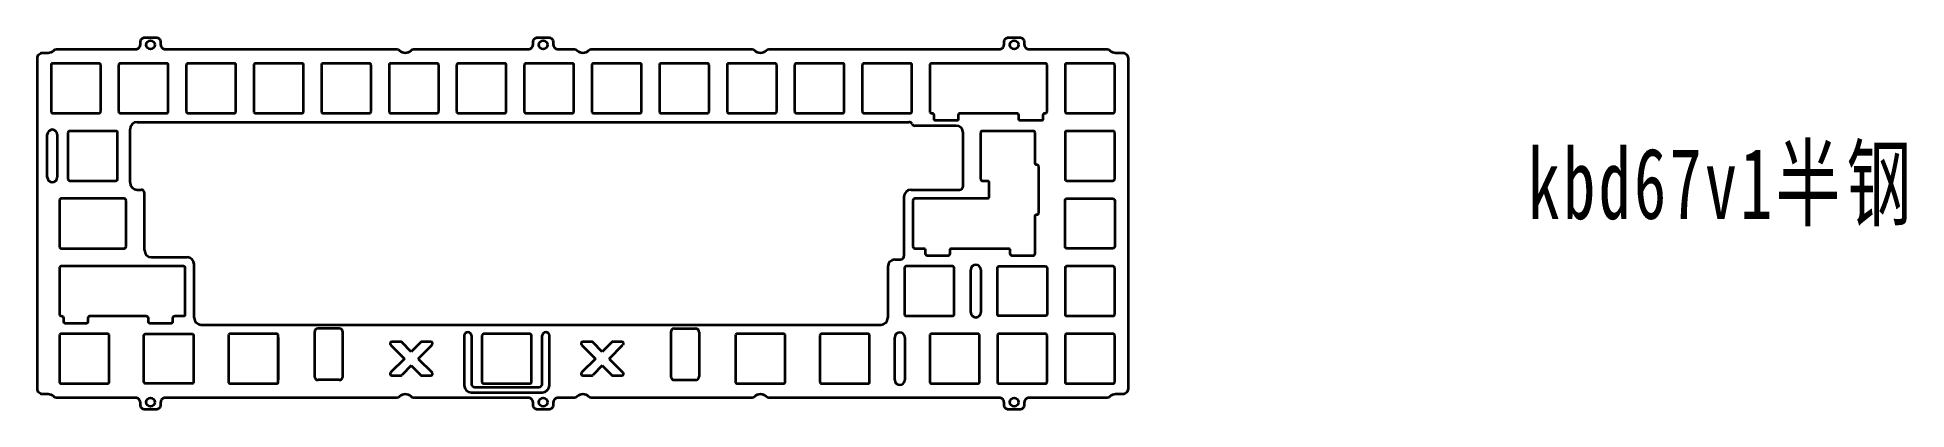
# Model space of a CAD drawing. Header units: millimetres. Extents: x 0 to 527, y 0 to 105.
import ezdxf

# ---------------------------------------------------------------- set-up
doc = ezdxf.new("R2010")
doc.units = ezdxf.units.MM
doc.layers.get('0').update_dxf_attribs({"lineweight": 35})
doc.styles.add('标准', font='', dxfattribs={"width": 0.667})
doc.styles.get('标准').set_extended_font_data('仿宋_gb2312')

msp = doc.modelspace()

# ---------------------------------------------------------------- linework, layer by layer
for p, q in [((26.11, 63.98), (26.11, 79.03)), ((28.11, 81.03), (245.61, 81.03)), ((258.88, 80.02), (247.34, 80.02)), ((2.8, 65.5), (2.8, 77.5)), ((5.61, 77.5), (5.61, 65.5)), ((260.88, 62.98), (260.88, 78.02)), ((28.11, 61.98), (29.2, 61.98)), ((30.2, 44.92), (30.2, 60.97)), ((244.21, 59.98), (244.21, 43.28)), ((246.21, 61.98), (259.88, 61.98)), ((32.2, 42.93), (42.19, 42.93)), ((241.67, 42.28), (243.21, 42.28)), ((44.19, 25.88), (44.19, 40.93)), ((239.67, 40.28), (239.67, 25.88)), ((263.05, 27.4), (263.05, 39.4)), ((265.86, 39.4), (265.86, 27.4)), ((46.19, 23.88), (237.67, 23.88)), ((78.09, 21.85), (78.09, 9.35)), ((85.08, 22.85), (79.09, 22.85)), ((86.08, 9.35), (86.08, 21.85)), ((138.79, 21.35), (125.79, 21.35)), ((178.49, 21.85), (178.49, 9.35)), ((179.49, 22.85), (185.49, 22.85)), ((186.49, 21.85), (186.49, 9.35)), ((67.85, 20.35), (67.85, 8.35)), ((99.54, 18.27), (103.46, 14.35)), ((102.31, 19.12), (99.89, 19.12)), ((105.37, 16.26), (102.66, 18.97)), ((108.08, 18.97), (105.37, 16.26)), ((107.29, 14.35), (111.21, 18.27)), ((110.85, 19.12), (108.44, 19.12)), ((120.29, 20.85), (120.29, 6.85)), ((122.29, 20.85), (122.29, 7.35)), ((125.29, 20.85), (125.29, 7.85)), ((139.29, 7.85), (139.29, 20.85)), ((142.29, 7.35), (142.29, 20.85)), ((144.29, 6.85), (144.29, 20.85)), ((153.37, 18.27), (157.29, 14.35)), ((156.14, 19.12), (153.72, 19.12)), ((159.2, 16.26), (156.49, 18.97)), ((161.91, 18.97), (159.2, 16.26)), ((161.12, 14.35), (165.03, 18.27)), ((164.68, 19.12), (162.27, 19.12)), ((241.62, 8.35), (241.62, 20.35)), ((244.43, 20.35), (244.43, 8.35)), ((103.46, 14.35), (99.54, 10.43)), ((105.37, 12.44), (102.66, 9.73)), ((105.37, 12.44), (108.08, 9.73)), ((107.29, 14.35), (111.21, 10.43)), ((157.29, 14.35), (153.37, 10.43)), ((159.2, 12.44), (156.49, 9.73)), ((159.2, 12.44), (161.91, 9.73)), ((161.12, 14.35), (165.03, 10.43)), ((85.08, 8.35), (79.09, 8.35)), ((99.89, 9.58), (102.31, 9.58)), ((108.44, 9.58), (110.85, 9.58)), ((123.29, 6.35), (141.29, 6.35)), ((125.79, 7.35), (138.79, 7.35)), ((153.72, 9.58), (156.14, 9.58)), ((162.27, 9.58), (164.68, 9.58)), ((179.49, 8.35), (185.49, 8.35)), ((122.29, 4.85), (142.29, 4.85))]:
    msp.add_line(p, q)
for points in [[(27.68, 3.35), (5.35, 3.35, -0.204302), (4.62, 3.66, 0.204302), (3, 4.35), (1.5, 4.35, -0.414214), (0, 5.85), (0, 99.05, -0.414214), (1.5, 100.55), (3, 100.55, 0.204302), (4.62, 101.24, -0.204302), (5.35, 101.55), (27.68, 101.55, 0.414214)], [(27.68, 101.55, 0.414214), (29.03, 102.9), (29.03, 103.55, -0.414214), (30.38, 104.9), (33.38, 104.9, -0.414214), (34.73, 103.55), (34.73, 102.9, 0.414214), (36.08, 101.55)], [(36.08, 101.55), (101.34, 101.55, -0.204302)], [(101.34, 101.55, -0.204302), (102.06, 101.24, 0.426401), (105.31, 101.24, -0.204302), (106.03, 101.55)], [(106.03, 101.55), (138.33, 101.55, 0.414214)], [(138.33, 101.55, 0.414214), (139.68, 102.9), (139.68, 103.55, -0.414214), (141.03, 104.9), (144.03, 104.9, -0.414214), (145.38, 103.55), (145.38, 102.9, 0.414214), (146.73, 101.55)], [(151.38, 101.55, -0.204302), (152.1, 101.24, 0.426401), (155.35, 101.24, -0.204302), (156.07, 101.55)], [(156.07, 101.55), (201.42, 101.55, -0.204302), (202.14, 101.24, 0.426401), (205.39, 101.24, -0.204302), (206.11, 101.55), (271.07, 101.55, 0.414214)], [(271.07, 101.55, 0.414214), (272.42, 102.9), (272.42, 103.55, -0.414214), (273.77, 104.9), (276.77, 104.9, -0.414214), (278.12, 103.55), (278.12, 102.9, 0.414214), (279.47, 101.55)], [(279.47, 101.55), (301.51, 101.55, -0.204302), (302.23, 101.24, 0.204302), (303.85, 100.55), (305.85, 100.55, -0.414214), (307.35, 99.05), (307.35, 5.85, -0.414214), (305.85, 4.35), (303.85, 4.35, 0.204302), (302.23, 3.66, -0.204302)], [(36.07, 3.35, 0.414214), (34.72, 2), (34.72, 1.35, -0.414214), (33.37, 0), (30.37, 0, -0.414214), (29.02, 1.35), (29.02, 2, 0.414214), (27.67, 3.35)], [(101.34, 3.35), (36.07, 3.35, 0.414214)], [(106.03, 3.35, -0.204302), (105.31, 3.66, 0.426401), (102.06, 3.66, -0.204302), (101.34, 3.35)], [(138.33, 3.35), (106.03, 3.35, -0.204302)], [(146.73, 3.35, 0.414214), (145.38, 2), (145.38, 1.35, -0.414214), (144.03, 0), (141.03, 0, -0.414214), (139.68, 1.35), (139.68, 2, 0.414214), (138.33, 3.35)], [(151.38, 3.35), (146.73, 3.35, 0.414214)], [(156.07, 3.35, -0.204302), (155.35, 3.66, 0.426401), (152.1, 3.66, -0.204302), (151.38, 3.35)], [(271.07, 3.35), (206.11, 3.35, -0.204302), (205.39, 3.66, 0.426401), (202.14, 3.66, -0.204302), (201.42, 3.35), (156.07, 3.35)], [(279.47, 3.35, 0.414214), (278.12, 2), (278.12, 1.35, -0.414214), (276.77, 0), (273.77, 0, -0.414214), (272.42, 1.35), (272.42, 2, 0.414214), (271.07, 3.35)], [(302.23, 3.66, -0.204302), (301.51, 3.35), (279.47, 3.35, 0.414214)]]:
    msp.add_lwpolyline(points, format="xyb")
msp.add_lwpolyline([(146.73, 101.55), (151.38, 101.55)])
for points in [[(17.35, 97.55), (4.35, 97.55, 0.414214), (3.85, 97.05), (3.85, 84.05, 0.414214), (4.35, 83.55), (17.35, 83.55, 0.414214), (17.85, 84.05), (17.85, 97.05, 0.414214)], [(36.4, 97.55), (23.4, 97.55, 0.414214), (22.9, 97.05), (22.9, 84.05, 0.414214), (23.4, 83.55), (36.4, 83.55, 0.414214), (36.9, 84.05), (36.9, 97.05, 0.414214)], [(55.45, 97.55), (42.45, 97.55, 0.414214), (41.95, 97.05), (41.95, 84.05, 0.414214), (42.45, 83.55), (55.45, 83.55, 0.414214), (55.95, 84.05), (55.95, 97.05, 0.414214)], [(75, 84.05), (75, 97.05, 0.414214), (74.5, 97.55), (61.5, 97.55, 0.414214), (61, 97.05), (61, 84.05, 0.414214), (61.5, 83.55), (74.5, 83.55, 0.414214)], [(94.05, 84.05), (94.05, 97.05, 0.414214), (93.55, 97.55), (80.55, 97.55, 0.414214), (80.05, 97.05), (80.05, 84.05, 0.414214), (80.55, 83.55), (93.55, 83.55, 0.414214)], [(112.6, 97.55), (99.6, 97.55, 0.414214), (99.1, 97.05), (99.1, 84.05, 0.414214), (99.6, 83.55), (112.6, 83.55, 0.414214), (113.1, 84.05), (113.1, 97.05, 0.414214)], [(131.65, 97.55), (118.65, 97.55, 0.414214), (118.15, 97.05), (118.15, 84.05, 0.414214), (118.65, 83.55), (131.65, 83.55, 0.414214), (132.15, 84.05), (132.15, 97.05, 0.414214)], [(150.7, 97.55), (137.7, 97.55, 0.414214), (137.2, 97.05), (137.2, 84.05, 0.414214), (137.7, 83.55), (150.7, 83.55, 0.414214), (151.2, 84.05), (151.2, 97.05, 0.414214)], [(169.75, 97.55), (156.75, 97.55, 0.414214), (156.25, 97.05), (156.25, 84.05, 0.414214), (156.75, 83.55), (169.75, 83.55, 0.414214), (170.25, 84.05), (170.25, 97.05, 0.414214)], [(188.8, 97.55), (175.8, 97.55, 0.414214), (175.3, 97.05), (175.3, 84.05, 0.414214), (175.8, 83.55), (188.8, 83.55, 0.414214), (189.3, 84.05), (189.3, 97.05, 0.414214)], [(207.85, 97.55), (194.85, 97.55, 0.414214), (194.35, 97.05), (194.35, 84.05, 0.414214), (194.85, 83.55), (207.85, 83.55, 0.414214), (208.35, 84.05), (208.35, 97.05, 0.414214)], [(226.9, 97.55), (213.9, 97.55, 0.414214), (213.4, 97.05), (213.4, 84.05, 0.414214), (213.9, 83.55), (226.9, 83.55, 0.414214), (227.4, 84.05), (227.4, 97.05, 0.414214)], [(245.95, 97.55), (232.95, 97.55, 0.414214), (232.45, 97.05), (232.45, 84.05, 0.414214), (232.95, 83.55), (245.95, 83.55, 0.414214), (246.45, 84.05), (246.45, 97.05, 0.414214)], [(252.09, 83.55, -0.414214), (252.59, 83.05), (252.59, 82.05, 0.414214), (253.09, 81.55), (259.09, 81.55, 0.414214), (259.59, 82.05), (259.59, 83.05, -0.414214), (260.09, 83.55), (275.96, 83.55, -0.414214), (276.46, 83.05), (276.46, 82.05, 0.414214), (276.96, 81.55), (282.96, 81.55, 0.414214), (283.46, 82.05), (283.46, 83.05, -0.414214), (283.96, 83.55), (284.05, 83.55, 0.414214), (284.55, 84.05), (284.55, 97.05, 0.414214), (284.05, 97.55), (252, 97.55, 0.414214), (251.5, 97.05), (251.5, 84.05, 0.414214), (252, 83.55)], [(303.1, 97.55), (290.1, 97.55, 0.414214), (289.6, 97.05), (289.6, 84.05, 0.414214), (290.1, 83.55), (303.1, 83.55, 0.414214), (303.6, 84.05), (303.6, 97.05, 0.414214)], [(22.61, 65), (22.61, 78, 0.414214), (22.11, 78.5), (9.11, 78.5, 0.414214), (8.61, 78), (8.61, 65, 0.414214), (9.11, 64.5), (22.11, 64.5, 0.414214)], [(281.67, 68.98, -0.414214), (281.17, 69.48), (281.17, 78, 0.414214), (280.67, 78.5), (266.29, 78.5, 0.414214), (265.79, 78), (265.79, 65, 0.414214), (266.29, 64.5), (267.67, 64.5, -0.414214), (268.17, 64), (268.17, 59.95, -0.414214), (267.67, 59.45), (247.24, 59.45, 0.414214), (246.74, 58.95), (246.74, 45.95, 0.414214), (247.24, 45.45), (249.71, 45.45, -0.414214), (250.21, 44.95), (250.21, 43.95, 0.414214), (250.71, 43.45), (256.71, 43.45, 0.414214), (257.21, 43.95), (257.21, 44.95, -0.414214), (257.71, 45.45), (273.58, 45.45, -0.414214), (274.08, 44.95), (274.08, 43.95, 0.414214), (274.58, 43.45), (280.67, 43.45, 0.414214), (281.17, 43.95), (281.17, 54.48, -0.414214), (281.67, 54.98, 0.414214), (282.17, 55.48), (282.17, 68.48, 0.414214)], [(303.1, 78.5), (290.1, 78.5, 0.414214), (289.6, 78), (289.6, 65, 0.414214), (290.1, 64.5), (303.1, 64.5, 0.414214), (303.6, 65), (303.6, 78, 0.414214)], [(24.49, 59.45), (6.73, 59.45, 0.414214), (6.23, 58.95), (6.23, 45.95, 0.414214), (6.73, 45.45), (24.49, 45.45, 0.414214), (24.99, 45.95), (24.99, 58.95, 0.414214)], [(289.6, 58.95, -0.414214), (290.1, 59.45), (303.1, 59.45, -0.414214), (303.6, 58.95), (303.6, 45.95, -0.414214), (303.1, 45.45), (290.1, 45.45, -0.414214), (289.6, 45.95)], [(38.19, 25.9, -0.414214), (38.69, 26.4), (41.16, 26.4, 0.414214), (41.66, 26.9), (41.66, 39.9, 0.414214), (41.16, 40.4), (6.73, 40.4, 0.414214), (6.23, 39.9), (6.23, 26.9, 0.414214), (6.73, 26.4), (6.82, 26.4, -0.414214), (7.32, 25.9), (7.32, 24.9, 0.414214), (7.82, 24.4), (13.82, 24.4, 0.414214), (14.32, 24.9), (14.32, 25.9, -0.414214), (14.82, 26.4), (30.69, 26.4, -0.414214), (31.19, 25.9), (31.19, 24.9, 0.414214), (31.69, 24.4), (37.69, 24.4, 0.414214), (38.19, 24.9)], [(257.86, 40.4), (244.86, 40.4, 0.414214), (244.36, 39.9), (244.36, 26.9, 0.414214), (244.86, 26.4), (257.86, 26.4, 0.414214), (258.36, 26.9), (258.36, 39.9, 0.414214)], [(270.55, 39.9, -0.414214), (271.05, 40.4), (284.05, 40.4, -0.414214), (284.55, 39.9), (284.55, 26.9, -0.414214), (284.05, 26.4), (271.05, 26.4, -0.414214), (270.55, 26.9)], [(303.1, 40.4), (290.1, 40.4, 0.414214), (289.6, 39.9), (289.6, 26.9, 0.414214), (290.1, 26.4), (303.1, 26.4, 0.414214), (303.6, 26.9), (303.6, 39.9, 0.414214)], [(20.23, 7.85), (20.23, 20.85, 0.414214), (19.73, 21.35), (6.73, 21.35, 0.414214), (6.23, 20.85), (6.23, 7.85, 0.414214), (6.73, 7.35), (19.73, 7.35, 0.414214)], [(30.04, 20.85, -0.414214), (30.54, 21.35), (43.54, 21.35, -0.414214), (44.04, 20.85), (44.04, 7.85, -0.414214), (43.54, 7.35), (30.54, 7.35, -0.414214), (30.04, 7.85)], [(67.36, 21.35), (54.36, 21.35, 0.414214), (53.86, 20.85), (53.86, 7.85, 0.414214), (54.36, 7.35), (67.36, 7.35, 0.414214), (67.86, 7.85), (67.86, 20.85, 0.414214)], [(210.23, 21.35), (197.23, 21.35, 0.414214), (196.73, 20.85), (196.73, 7.85, 0.414214), (197.23, 7.35), (210.23, 7.35, 0.414214), (210.73, 7.85), (210.73, 20.85, 0.414214)], [(234.04, 21.35), (221.04, 21.35, 0.414214), (220.54, 20.85), (220.54, 7.85, 0.414214), (221.04, 7.35), (234.04, 7.35, 0.414214), (234.54, 7.85), (234.54, 20.85, 0.414214)], [(265.5, 7.85), (265.5, 20.85, 0.414214), (265, 21.35), (252, 21.35, 0.414214), (251.5, 20.85), (251.5, 7.85, 0.414214), (252, 7.35), (265, 7.35, 0.414214)], [(284.05, 21.35), (271.05, 21.35, 0.414214), (270.55, 20.85), (270.55, 7.85, 0.414214), (271.05, 7.35), (284.05, 7.35, 0.414214), (284.55, 7.85), (284.55, 20.85, 0.414214)], [(303.1, 21.35), (290.1, 21.35, 0.414214), (289.6, 20.85), (289.6, 7.85, 0.414214), (290.1, 7.35), (303.1, 7.35, 0.414214), (303.6, 7.85), (303.6, 20.85, 0.414214)]]:
    msp.add_lwpolyline(points, format="xyb", close=True)
for centre in [(31.88, 102.8), (142.53, 102.8), (275.27, 102.8), (31.87, 2.1), (142.53, 2.1), (275.27, 2.1)]:
    msp.add_circle(centre, 1.2)
for centre, radius, start, end in [((28.11, 79.03), 2, 90, 180), ((245.61, 80.02), 1, 30.0011, 90), ((247.34, 81.02), 1, 209.9903, 270.004), ((258.88, 78.02), 2, 0, 90), ((4.21, 77.5), 1.41, 0, 180), ((4.21, 65.5), 1.41, 180, 360), ((28.11, 63.98), 2, 180, 270), ((29.2, 60.97), 1, 360, 90), ((246.21, 59.98), 2, 90, 180), ((259.88, 62.98), 1, 270, 360), ((32.2, 44.92), 2, 180, 270), ((42.19, 40.93), 2, 0, 90), ((241.67, 40.28), 2, 90, 180), ((243.21, 43.28), 1, 270, 0), ((264.45, 39.4), 1.41, 0, 180), ((264.45, 27.4), 1.41, 180, 360), ((46.19, 25.88), 2, 180, 270), ((79.09, 21.85), 1, 90, 180), ((85.08, 21.85), 1, 0, 90), ((121.29, 20.85), 1, 0, 180), ((125.79, 20.85), 0.5, 90, 180), ((138.79, 20.85), 0.5, 360, 90), ((143.29, 20.85), 1, 0, 180), ((179.49, 21.85), 1, 90, 180), ((185.49, 21.85), 1, 0, 90), ((237.67, 25.88), 2, 270, 360), ((243.02, 20.35), 1.41, 0, 180), ((99.89, 18.62), 0.5, 90, 225.0033), ((102.31, 18.62), 0.5, 45.0033, 90), ((108.44, 18.62), 0.5, 90, 134.9967), ((110.85, 18.62), 0.5, 314.9967, 90), ((153.72, 18.62), 0.5, 90, 225.0033), ((156.14, 18.62), 0.5, 45.0033, 90), ((162.27, 18.62), 0.5, 90, 134.9967), ((164.68, 18.62), 0.5, 314.9967, 90), ((79.09, 9.35), 1, 180, 270), ((85.08, 9.35), 1, 270, 0), ((99.89, 10.08), 0.5, 134.9967, 270), ((102.31, 10.08), 0.5, 270, 314.9967), ((108.44, 10.08), 0.5, 225.0033, 270), ((110.85, 10.08), 0.5, 270, 45.0033), ((122.29, 6.85), 2, 180, 270), ((123.29, 7.35), 1, 180, 270), ((125.79, 7.85), 0.5, 180, 270), ((138.79, 7.85), 0.5, 270, 360), ((141.29, 7.35), 1, 270, 360), ((142.29, 6.85), 2, 270, 0), ((153.72, 10.08), 0.5, 134.9967, 270), ((156.14, 10.08), 0.5, 270, 314.9967), ((162.27, 10.08), 0.5, 225.0033, 270), ((164.68, 10.08), 0.5, 270, 45.0033), ((179.49, 9.35), 1, 180, 270), ((185.49, 9.35), 1, 270, 0), ((243.02, 8.35), 1.41, 180, 360)]:
    msp.add_arc(centre, radius, start, end)

# ---------------------------------------------------------------- texts
at = {"insert": (419.98, 73.76), "char_height": 20, "width": 114.187, "attachment_point": 1, "line_spacing_factor": 1.15057, "style": '标准'}
msp.add_mtext('\\T1.1;{\\fsimhei|b0|i0|c134|p49;kbd67v1半钢\\P\\P}', dxfattribs=at)

doc.saveas('drawing.dxf')
